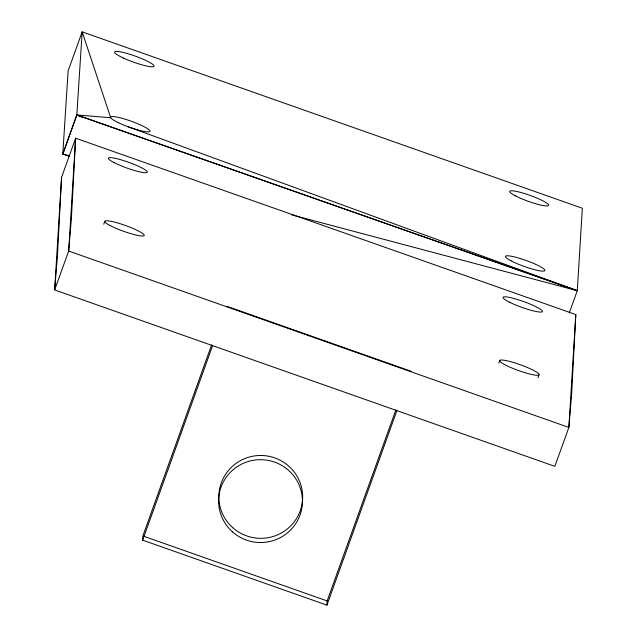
<?xml version="1.0" encoding="UTF-8"?>
<svg xmlns="http://www.w3.org/2000/svg" width="637" height="637" viewBox="0 0 637 637"><rect width="100%" height="100%" fill="white"/><g stroke="black" fill="none" stroke-linecap="round" stroke-linejoin="round"><path stroke-width="0.96" d="M577.281 290.655L127.655 126.58M61.574 177.309L75.62 138.189L575.808 314.582L571.604 394.629L568.865 427.435L554.835 466.332L54.647 289.939L61.574 177.309L57.378 257.197L54.647 289.939L68.677 251.034L71.416 218.236L75.62 138.189L68.677 251.034L568.865 427.435L575.808 314.582M69.369 156.352L62.792 154.043L76.83 115.018L82.165 31.85L582.353 208.251L577.281 290.711L569.263 312.95M396.875 410.626L326.932 605.15L142.648 540.16L142.871 535.948L211.635 344.816M326.932 605.15L327.147 600.938L395.919 409.798M212.599 345.644L142.648 540.16M103.759 224.2L104.763 221.413M226.629 306.739L226.796 306.27L411.08 371.26L410.913 371.729M498.859 363.09L499.862 360.303M537.923 377.757L538.926 374.97A20.957 3.034 19.8 0 0 512.14 362.095A20.957 3.034 19.8 0 0 507.124 365.845A20.957 3.034 19.8 0 0 538.926 374.97M65.675 154.695L62.792 154.043L68.127 70.842L82.165 31.85L110.695 117.757L76.838 114.915L62.792 154.043L69.529 155.834M291.666 214.844L577.281 290.711L76.838 114.915L83.2 117.726M76.83 115.018L577.281 290.711M143.803 536.274L327.147 600.938M113.935 162.531A20.671 2.994 19.8 0 0 146.598 172.619A20.671 2.994 19.8 0 0 122.941 160.389A20.671 2.994 19.8 0 0 113.935 162.531M509.481 302.177A20.957 3.034 19.8 0 0 542.023 311.899A20.957 3.034 19.8 0 0 516.647 299.247A20.957 3.034 19.8 0 0 509.481 302.177M110.432 225.689A20.957 3.034 19.8 0 0 143.54 235.921A20.957 3.034 19.8 0 0 119.557 223.523A20.957 3.034 19.8 0 0 110.432 225.689M232.505 531.887A41.915 41.429 3 0 0 301.532 509.751A41.915 41.429 3 0 0 247.554 461.706A41.915 41.429 3 0 0 232.505 531.887M232.728 527.675A41.915 41.429 3 0 0 301.747 505.539A41.915 41.429 3 0 0 247.769 457.493A41.915 41.429 3 0 0 232.728 527.675M118.219 122.607A20.957 3.137 19.8 0 0 149.846 131.509A20.957 3.137 19.8 0 0 122.758 118.49A20.957 3.137 19.8 0 0 118.219 122.607M511.057 260.844A20.957 3.137 19.8 0 0 544.181 271.036A20.957 3.137 19.8 0 0 520.246 258.518A20.957 3.137 19.8 0 0 511.057 260.844M515.253 195.774A20.671 3.089 19.8 0 0 547.931 205.831A20.671 3.089 19.8 0 0 524.323 193.481A20.671 3.089 19.8 0 0 515.253 195.774M123.252 57.983A20.957 3.137 19.8 0 0 153.979 66.24A20.957 3.137 19.8 0 0 125.616 53.07A20.957 3.137 19.8 0 0 123.252 57.983"/></g></svg>
